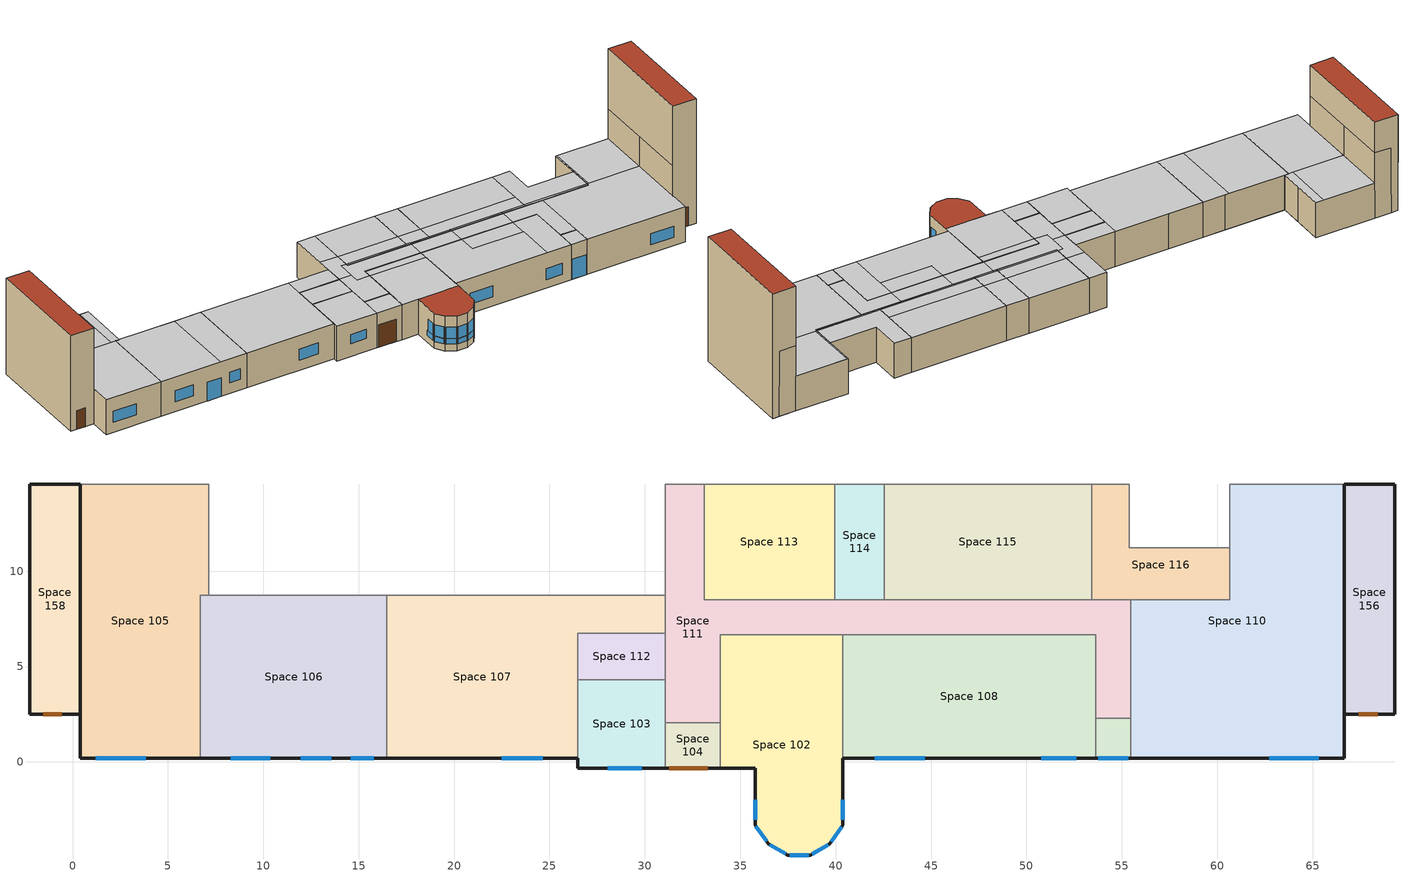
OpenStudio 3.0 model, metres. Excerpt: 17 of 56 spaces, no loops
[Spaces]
Space 102
 floor ground: 40.38,6.66 40.38,-3.31 39.7,-4.29 38.68,-4.88 37.49,-4.88 36.47,-4.29 35.78,-3.31 35.78,-0.32 33.96,-0.32 33.96,6.66 z0
 wall outside: 33.96,-0.32 35.78,-0.32 35.78,-3.31 36.47,-4.29 37.49,-4.88 38.68,-4.88 39.7,-4.29 40.38,-3.31 40.38,0.2 z0:4.05
 wall to Space 111: 40.38,6.66 33.96,6.66 33.96,2.05 z0:4.05
 wall to Space 108: 40.38,0.2 40.38,6.66 z0:4.05
 wall to Space 104: 33.96,2.05 33.96,-0.32 z0:4.05
 window: 35.82,-3.36 36.38,-4.16 / 35.78,-2.21 35.78,-3.04 z1.47:2.78; 36.54,-4.33 37.39,-4.82 z1.48:2.79; 37.59,-4.88 38.57,-4.88 z1.46:2.77; 38.77,-4.83 39.61,-4.34 / 39.77,-4.19 40.33,-3.39 z1.45:2.76; 35.82,-3.36 36.37,-4.16 z0.8:1.4; 36.54,-4.33 37.38,-4.82 / 35.78,-1.99 35.78,-3.04 z0.81:1.41; 37.6,-4.88 38.58,-4.88 z0.79:1.39; 38.77,-4.83 39.61,-4.34 z0.77:1.37; 39.77,-4.18 40.33,-3.39 z0.76:1.36; 40.38,-3.02 40.38,-1.97 z0.74:1.34; 40.38,-3.02 40.38,-2.19 z1.44:2.75
 ceiling to Space 139: 33.96,5.75 40.38,5.75 40.38,6.66 33.96,6.66 z4.05
 ceiling to Space 132: 40.38,-0.32 40.38,5.75 33.96,5.75 33.96,-0.32 z4.05
 roof outside: 38.68,-4.88 39.7,-4.29 40.38,-3.31 40.38,-0.32 35.78,-0.32 35.78,-3.31 36.47,-4.29 37.49,-4.88 z4.05
Space 103
 floor ground: 31.07,4.3 31.07,-0.32 26.49,-0.32 26.49,4.3 z0
 wall outside: 26.49,0.2 26.49,-0.32 31.07,-0.32 z0:4.05
 wall to Space 112: 31.07,4.3 26.49,4.3 z0:4.05
 wall to Space 111: 31.07,2.05 31.07,4.3 z0:4.05
 wall to Space 104: 31.07,-0.32 31.07,2.05 z0:4.05
 wall to Space 107: 26.49,4.3 26.49,0.2 z0:4.05
 window: 28.05,-0.32 29.82,-0.32 z1.53:2.57
 ceiling to Space 132: 31.07,-0.32 31.07,4.3 26.49,4.3 26.49,-0.32 z4.05
Space 104
 floor ground: 33.96,2.05 33.96,-0.32 31.07,-0.32 31.07,2.05 z0
 wall outside: 31.07,-0.32 33.96,-0.32 z0:4.05
 wall to Space 111: 33.96,2.05 31.07,2.05 z0:4.05
 door: 31.28,-0.32 33.28,-0.32 z0:2.6
 ceiling to Space 132: 33.96,-0.32 33.96,2.05 31.07,2.05 31.07,-0.32 z4.05
Space 105
 floor ground: 7.15,14.57 7.15,8.73 6.71,8.73 6.71,0.2 0.41,0.2 0.41,14.57 z0
 wall outside: 0.41,2.51 0.41,0.2 6.71,0.2 z0:4.05
 wall to Space 158: 0.41,14.57 0.41,2.51 z0:4.05
 wall to Space 101: 7.15,14.57 0.41,14.57 z0:4.05
 wall to Space 122: 7.15,11.25 7.15,14.57 z0:4.05
 wall to Space 117: 7.15,8.73 7.15,11.25 z0:4.05
 wall to Space 106: 6.71,0.2 6.71,8.73 7.15,8.73 z0:4.05
 window: 1.22,0.2 3.84,0.2 z1.18:2.45
 ceiling to Space 142: 7.15,8.73 7.15,14.57 6.24,14.57 6.24,8.73 z4.05
 ceiling to Space 141: 6.24,8.73 6.24,14.57 0.41,14.57 0.41,8.73 z4.05
 ceiling to Space 133: 6.71,0.2 6.71,8.73 0.41,8.73 0.41,0.2 z4.05
Space 106
 floor ground: 16.48,8.73 16.48,0.2 6.71,0.2 6.71,8.73 z0
 wall outside: 6.71,0.2 16.48,0.2 z0:4.05
 wall to Space 117: 13.96,8.73 7.15,8.73 z0:4.05
 wall to Space 118: 16.48,8.73 13.96,8.73 z0:4.05
 wall to Space 107: 16.48,0.2 16.48,8.73 z0:4.05
 window: 14.58,0.2 15.78,0.2 z1.28:2.48; 11.96,0.2 13.56,0.2 z0:2.2; 8.31,0.2 10.37,0.2 z1.14:2.41
 ceiling to Space 134: 16.48,0.2 16.48,8.73 13.51,8.73 13.51,0.2 z4.05
 ceiling to Space 133: 13.51,0.2 13.51,8.73 6.71,8.73 6.71,0.2 z4.05
Space 107
 floor ground: 31.07,8.73 31.07,6.74 26.49,6.74 26.49,0.2 16.48,0.2 16.48,8.73 z0
 wall outside: 16.48,0.2 26.49,0.2 z0:4.05
 wall to Space 120: 31.07,8.73 26.59,8.73 z0:4.05
 wall to Space 111: 31.07,6.74 31.07,8.73 z0:4.05
 wall to Space 112: 26.49,4.3 26.49,6.74 31.07,6.74 z0:4.05
 wall to Space 118: 20.39,8.73 16.48,8.73 z0:4.05
 wall to Space 119: 26.59,8.73 20.39,8.73 z0:4.05
 window: 22.51,0.2 24.65,0.2 z1.21:2.48
 ceiling to Space 134: 26.49,0.2 26.49,8.73 16.48,8.73 16.48,0.2 z4.05
 ceiling adiabatic (000_Interior Wall): 31.07,6.74 31.07,8.73 26.49,8.73 26.49,6.74 z4.05
Space 108
 floor ground: 53.64,6.66 53.64,0.2 40.38,0.2 40.38,6.66 z0
 wall outside: 40.38,0.2 53.64,0.2 z0:4.05
 wall to Space 111: 53.64,2.29 53.64,6.66 40.38,6.66 z0:4.05
 wall to Space 160: 53.64,0.2 53.64,2.29 z0:4.05
 window: 42.04,0.2 44.66,0.2 z1.06:2.33; 50.77,0.2 52.62,0.2 z1:2.25
 ceiling to Space 135: 50.89,0.2 50.89,4.62 45,4.62 45,6.66 40.38,6.66 40.38,0.2 z4.05
 ceiling to Space 136: 53.64,0.2 53.64,6.66 50.89,6.66 50.89,0.2 z4.05
 ceiling to Space 138: 50.89,4.62 50.89,6.66 45,6.66 45,4.62 z4.05
Space 110
 floor ground: 66.65,14.57 66.65,0.2 55.47,0.2 55.47,8.5 60.67,8.5 60.67,14.57 z0
 wall outside: 55.47,0.2 66.65,0.2 66.65,2.51 z0:4.05
 wall to Space 160: 55.47,2.29 55.47,0.2 z0:4.05
 wall to Space 111: 55.47,8.5 55.47,2.29 z0:4.05
 wall to Space 116: 60.67,11.23 60.67,8.5 55.47,8.5 z0:4.05
 wall to Space 121: 60.67,14.57 60.67,11.23 z0:4.05
 wall to Space 101: 66.65,14.57 60.67,14.57 z0:4.05
 wall to Space 156: 66.65,2.51 66.65,14.57 z0:4.05
 window: 62.71,0.2 65.33,0.2 z0.99:2.26
 ceiling to Space 143: 60.78,8.73 60.78,14.57 60.67,14.57 60.67,8.73 z4.05
 ceiling to Space 136: 66.65,0.2 66.65,8.73 60.67,8.73 60.67,8.5 55.47,8.5 55.47,0.2 z4.05
 ceiling to Space 144: 66.65,8.73 66.65,14.57 60.78,14.57 60.78,8.73 z4.05
Space 111
 floor ground: 33.1,14.57 33.1,8.5 55.47,8.5 55.47,2.29 53.64,2.29 53.64,6.66 33.96,6.66 33.96,2.05 31.07,2.05 31.07,14.57 z0
 wall to Space 160: 53.64,2.29 55.47,2.29 z0:4.05
 wall to Space 112: 31.07,6.74 31.07,4.3 z0:4.05
 wall to Space 120: 31.07,14.57 31.07,14.56 31.07,8.73 z0:4.05
 wall to Space 101: 33.1,14.57 31.07,14.57 z0:4.05
 wall to Space 113: 39.95,8.5 33.1,8.5 33.1,14.57 z0:4.05
 wall to Space 114: 42.55,8.5 39.95,8.5 z0:4.05
 wall to Space 115: 53.41,8.5 42.55,8.5 z0:4.05
 wall to Space 116: 55.47,8.5 53.41,8.5 z0:4.05
 ceiling to Space 132: 33.96,2.05 33.96,5.75 32.46,5.75 32.46,6.74 31.07,6.74 31.07,2.05 z4.05
 ceiling to Space 135: 45,6.66 45,8.5 40.38,8.5 40.38,6.66 z4.05
 ceiling adiabatic (000_Interior Wall): 32.46,6.74 32.46,8.73 33.1,8.73 33.1,10.32 31.07,10.32 31.07,6.74 z4.05
 ceiling to Space 139: 33.96,5.75 33.96,6.66 40.38,6.66 40.38,8.5 33.1,8.5 33.1,8.73 32.46,8.73 32.46,5.75 z4.05
 ceiling to Space 138: 50.89,6.66 50.89,8.5 45,8.5 45,6.66 z4.05
 ceiling to Space 136: 55.47,2.29 55.47,8.5 50.89,8.5 50.89,6.66 53.64,6.66 53.64,2.29 z4.05
 ceiling to Space 145: 33.1,10.32 33.1,14.57 31.07,14.57 31.07,10.32 z4.05
Space 112
 floor ground: 31.07,6.74 31.07,4.3 26.49,4.3 26.49,6.74 z0
 ceiling to Space 137: 31.07,4.3 31.07,6.74 26.49,6.74 26.49,4.3 z4.05
Space 113
 floor ground: 39.95,14.57 39.95,8.5 33.1,8.5 33.1,14.57 z0
 wall to Space 101: 39.95,14.57 33.1,14.57 z0:4.05
 wall to Space 114: 39.95,8.5 39.95,14.57 z0:4.05
 ceiling to Space 139: 39.95,8.5 39.95,8.73 33.1,8.73 33.1,8.5 z4.05
 ceiling to Space 145: 39.95,10.32 39.95,14.57 33.1,14.57 33.1,10.32 z4.05
 ceiling adiabatic (000_Interior Wall): 39.95,8.73 39.95,10.32 33.1,10.32 33.1,8.73 z4.05
Space 114
 floor ground: 42.55,14.57 42.55,8.5 39.95,8.5 39.95,14.57 z0
 wall to Space 101: 42.55,14.57 39.95,14.57 z0:4.05
 wall to Space 115: 42.55,8.5 42.55,14.57 z0:4.05
 ceiling to Space 139: 40.38,8.5 40.38,8.73 39.95,8.73 39.95,8.5 z4.05
 ceiling adiabatic (000_Interior Wall): 39.95,8.73 42.55,8.73 42.55,10.32 39.95,10.32 z4.05
 ceiling to Space 135: 42.55,8.5 42.55,8.73 40.38,8.73 40.38,8.5 z4.05
 ceiling to Space 145: 42.55,10.32 42.55,14.57 39.95,14.57 39.95,10.32 z4.05
Space 115
 floor ground: 53.41,14.57 53.41,8.5 42.55,8.5 42.55,14.57 z0
 wall to Space 101: 53.41,14.57 42.55,14.57 z0:4.05
 wall to Space 116: 53.41,8.5 53.41,14.57 z0:4.05
 ceiling adiabatic (000_Interior Wall): 53.41,8.73 53.41,10.32 42.55,10.32 42.55,8.73 z4.05
 ceiling to Space 145: 53.41,10.32 53.41,14.57 42.55,14.57 42.55,10.32 z4.05
 ceiling to Space 136: 53.41,8.5 53.41,8.73 50.89,8.73 50.89,8.5 z4.05
 ceiling to Space 138: 50.89,8.5 50.89,8.73 45,8.73 45,8.5 z4.05
 ceiling to Space 135: 45,8.5 45,8.73 42.55,8.73 42.55,8.5 z4.05
Space 116
 floor ground: 55.4,14.57 55.4,11.23 60.67,11.23 60.67,8.5 53.41,8.5 53.41,14.57 z0
 wall to Space 101: 55.4,14.57 53.41,14.57 z0:4.05
 wall to Space 121: 60.67,11.23 55.4,11.23 55.4,14.57 z0:4.05
 ceiling to Space 136: 60.67,8.5 60.67,8.73 53.41,8.73 53.41,8.5 z4.05
 ceiling to Space 143: 60.67,8.73 60.67,11.23 55.4,11.23 55.4,14.57 53.41,14.57 53.41,8.73 z4.05
Space 156
 floor ground: 69.3,14.57 69.3,2.51 66.65,2.51 66.65,14.57 z0
 wall outside: 66.65,14.57 66.65,2.51 z7.56:14.48; 66.65,2.51 69.3,2.51 69.3,14.57 z0:14.48; 69.3,14.57,14.48 69.3,14.57,0 68.52,14.57,0 68.52,14.57,7.56 66.65,14.57,7.56 66.65,14.57,14.48
 wall to Space 144: 66.65,14.57 66.65,8.73 z4.05:7.56
 wall to Space 136: 66.65,8.73 66.65,2.51 z4.05:7.56
 wall to Space 101: 68.52,14.57 66.65,14.57 z0:7.56
 door: 67.43,2.51 68.41,2.51 z0:2.2
 roof outside: 69.3,2.51 69.3,14.57 66.65,14.57 66.65,2.51 z14.48
Space 158
 floor ground: 0.41,14.57 0.41,2.51 -2.24,2.51 -2.24,14.57 z0
 wall outside: -2.24,14.57 -2.24,2.51 0.41,2.51 z0:11.12; 0.41,2.51 0.41,14.57 z7.56:11.12; 0.41,14.57,11.12 0.41,14.57,7.56 -1.46,14.57,7.56 -1.46,14.57,0 -2.24,14.57,0 -2.24,14.57,11.12
 wall to Space 101: 0.41,14.57 -1.46,14.57 z0:7.56
 wall to Space 133: 0.41,2.51 0.41,8.73 z4.05:7.56
 wall to Space 141: 0.41,8.73 0.41,14.57 z4.05:7.56
 door: -1.54,2.51 -0.56,2.51 z0:2.2
 roof outside: 0.41,2.51 0.41,14.57 -2.24,14.57 -2.24,2.51 z11.12
Space 160
 floor ground: 55.47,2.29 55.47,0.2 53.64,0.2 53.64,2.29 z0
 wall outside: 53.64,0.2 55.47,0.2 z0:4.05
 window: 53.75,0.2 55.32,0.2 z0:2.32
 ceiling to Space 136: 55.47,0.2 55.47,2.29 53.64,2.29 53.64,0.2 z4.05
[Site]
Edmonton Intl AP: Latitude {deg}=53.32; Longitude {deg}=-113.58; Time Zone {hr}=-7; Elevation {m}=723
[Building]
Hangar_1980-2004: North Axis {deg}=-15; Nominal Floor to Floor Height {m}=3; Default Construction Set=-modified; Standards Number of Stories=2; Standards Number of Above Ground Stories=2
[ClimateZones]
Climate Zone Institution Name 1=ASHRAE; Climate Zone Document Name 1=ANSI/ASHRAE Standard 169; Climate Zone Document Year 1=2006; Climate Zone Institution Name 2=CEC; Climate Zone Document Name 2=California Climate Zone Descriptions; Climate Zone Document Year 2=1995
[SizingPeriod:DesignDay] Barometric Pressure {Pa}=92936; Wind Direction {deg}=180; Sky Clearness=0; Rain Indicator=0; Snow Indicator=0; Day of Month=21; Daylight Saving Time Indicator=0; Dry-Bulb Temperature Range Modifier Type=DefaultMultipliers
Name | Maximum Dry-Bulb Temperature {C} | Daily Dry-Bulb Temperature Range {deltaC} | Humidity Indicating Conditions at Maximum Dry-Bulb | Wind Speed {m/s} | Month | Day Type | Humidity Indicating Type | Solar Model Indicator | ASHRAE Taub | ASHRAE Taud
Edmonton Stony Plain Ann Clg .4% Condns DP=>MDB | 22.6 | 12 | 16.5 | 3.8 | 7 | SummerDesignDay | Dewpoint | ASHRAETau | 0.353 | 2.369
Edmonton Stony Plain Ann Clg .4% Condns WB=>MDB | 25.3 | 12 | 19 | 3.8 | 7 | SummerDesignDay | Wetbulb | ASHRAETau | 0.353 | 2.369
Edmonton Stony Plain Ann Hum_n 99.6% Condns DP=>MCDB | -32.4 | 0 | -37.7 | 1.9 | 1 | WinterDesignDay | Dewpoint | ASHRAEClearSky
Edmonton Stony Plain Ann Clg .4% Condns Enth=>MDB | 25.6 | 12 | 57100 | 3.8 | 7 | SummerDesignDay | Enthalpy | ASHRAETau | 0.353 | 2.369
Edmonton Stony Plain Ann Clg .4% Condns DB=>MWB | 27.5 | 12 | 17.6 | 3.8 | 7 | SummerDesignDay | Wetbulb | ASHRAETau | 0.353 | 2.369
Edmonton Stony Plain Ann Htg Wind 99.6% Condns WS=>MCDB | -5.8 | 0 | -5.8 | 11.6 | 1 | WinterDesignDay | Wetbulb | ASHRAEClearSky
Edmonton Stony Plain Ann Htg 99.6% Condns DB | -32.5 | 0 | -32.5 | 1.9 | 1 | WinterDesignDay | Wetbulb | ASHRAEClearSky
[Construction]
000 ExtSlabCarpet 4in ClimateZone 1-8: MAT-CC05 4 HW CONCRETE, CP02 CARPET PAD
000 Interior Ceiling: 000 M11 100mm lightweight concrete, 000 F05 Ceiling air space resistance, 000 F16 Acoustic tile
000 Interior Floor: 000 F16 Acoustic tile, 000 F05 Ceiling air space resistance, 000 M11 100mm lightweight concrete
000 Interior Wall: 000 G01a 19mm gypsum board, 000 F04 Wall air space resistance, 000 G01a 19mm gypsum board
Vintage 4 Door R4: Vintage 4 Door mtl R4
Vintage 4 wall R8: Vintage 4 Wall mtl R8
Vintage 4 Roof R12: Vintage 4 Roof mtl R12
Vintage 4 Window R1.6: Vintage 4 Windows R1.6
000_Interior Partition; 000_Interior Door: 000_G05 25mm wood
000_Interior Floor: 000_F16 Acoustic tile, 000_F05 Ceiling air space resistance, 000_M11 100mm lightweight concrete
000_Interior Wall: 000_G01a 19mm gypsum board, 000_F04 Wall air space resistance, 000_G01a 19mm gypsum board
000_Interior Ceiling: 000_M11 100mm lightweight concrete, 000_F05 Ceiling air space resistance, 000_F16 Acoustic tile
000_Interior Window: 000_Clear 3mm
000_Exterior Window: 000_Clear 3mm, 000_Air 13mm, 000_Clear 3mm
Customized construction 000_ExtSlabCarpet_4in_ClimateZone 1-8 to conductance of 0.31545741324921134: MAT-CC05 4 HW CONCRETE 1, CP02 CARPET PAD 1
Customized construction Vintage 1 Concrete Wall RSI 2.11 to conductance of 0.2839295854628052: MNECB Ref Brick 100mm 1, MNECB Ref Airspace 25mm 1, 000 G05 25mm wood 2, Mass NonRes Wall Insulation-2.89 1, 000_G01a 19mm gypsum board 1
Customized construction Vintage 1 Ref Deck Roof RSI 3.52 to conductance of 0.31545741324921134: MNECB Ref Gravel 50mm 1, MNECB Built-up Roof 9.5mm 1, MNECB Ref Polystyrene 46mm 1, 000_F08 Metal surface 1, 000 G05 25mm wood 3
Customized construction MNECB Ref Underground Floor 6.136 to conductance of 0.5678591709256104: MNECB Ref Polystyrene 25mm 1, MNECB Ref concrete 100mm 1
Customized construction MNECB Ref Underground Wall 9.659 to conductance of 0.5678591709256104: MNECB Ref Polystyrene 44mm 1, MNECB Ref concrete 100mm 2
Customized construction 000_ExtSlabCarpet_4in_ClimateZone 1-8 to conductance of 0.5678591709256104: MAT-CC05 4 HW CONCRETE 2, CP02 CARPET PAD 2
Customized Fenestration: cond=0.315 tvis=0.210 tsol=0.500: Customized Fenestration:: cond=0.315 tvis=0.210 tsol=0.500
Customized construction 000_Exterior Door to conductance of 1.4204545454545456: 000_F08 Metal surface 2, 000_I01 25mm insulation board 1
Customized construction 000_Exterior Door 1 to conductance of 0.5678591709256104: 000_F08 Metal surface 3, 000_I01 25mm insulation board 2
Customized Fenestration: cond=0.280 tvis=0.210 tsol=0.500: Customized Fenestration:: cond=0.280 tvis=0.210 tsol=0.500
[Material]
Name | Roughness | Thickness {m} | Conductivity {W/m-K} | Density {kg/m3} | Specific Heat {J/kg-K} | Thermal Absorptance | Solar Absorptance | Visible Absorptance
000 F16 Acoustic tile; 000_F16 Acoustic tile | MediumSmooth | 0.0191 | 0.06 | 368 | 590
000 G01a 19mm gypsum board; 000_G01a 19mm gypsum board; 000_G01a 19mm gypsum board 1 | MediumSmooth | 0.019 | 0.16 | 800 | 1090
000 M11 100mm lightweight concrete; 000_M11 100mm lightweight concrete | MediumRough | 0.1016 | 0.53 | 1280 | 840
MAT-CC05 4 HW CONCRETE; MAT-CC05 4 HW CONCRETE 1; MAT-CC05 4 HW CONCRETE 2 | Rough | 0.1016 | 1.311 | 2240 | 836.8 | 0.9 | 0.7 | 0.7
Vintage 4 Door mtl R4 | MediumRough | 0.03169 | 0.045 | 265 | 836.8 | 0.9 | 0.7 | 0.7
Vintage 4 Roof mtl R12 | MediumRough | 0.095745 | 0.045 | 265 | 836.8 | 0.9 | 0.7 | 0.7
Vintage 4 Wall mtl R8 | MediumRough | 0.06338 | 0.045 | 265 | 836.8 | 0.9 | 0.7 | 0.7
000_G05 25mm wood; 000 G05 25mm wood 2; 000 G05 25mm wood 3 | MediumSmooth | 0.0254 | 0.15 | 608 | 1630
MNECB Ref Brick 100mm 1 | MediumRough | 0.1016 | 1.311 | 2082.332 | 795.312
Mass NonRes Wall Insulation-2.89 1 | MediumRough | 0.146251 | 0.049 | 265 | 836.8 | 0.9 | 0.7 | 0.7
MNECB Ref Gravel 50mm 1 | VeryRough | 0.0508 | 1.80282 | 1601.794 | 837.17 | 0.9 | 0.7 | 0.7
MNECB Built-up Roof 9.5mm 1 | VeryRough | 0.0095 | 0.1634 | 1121.29 | 1465.048 | 0.9 | 0.7 | 0.7
MNECB Ref Polystyrene 46mm 1 | MediumRough | 0.0840785 | 0.02885 | 28.832 | 1213.897
000_F08 Metal surface 1; 000_F08 Metal surface 2; 000_F08 Metal surface 3 | Smooth | 0.0008 | 45.28 | 7824 | 500
MNECB Ref Polystyrene 25mm 1; MNECB Ref Polystyrene 44mm 1 | MediumRough | 0.049179 | 0.02885 | 28.832 | 1213.897
MNECB Ref concrete 100mm 1; MNECB Ref concrete 100mm 2 | MediumRough | 0.1016 | 1.80282 | 2242.512 | 837.17
000_I01 25mm insulation board 1 | MediumRough | 0.0211195 | 0.03 | 43 | 1210
000_I01 25mm insulation board 2 | MediumRough | 0.0528295 | 0.03 | 43 | 1210
[Material:AirGap]
Name | Thermal Resistance
000 F04 Wall air space resistance; 000_F04 Wall air space resistance | 0.15
000 F05 Ceiling air space resistance; 000_F05 Ceiling air space resistance | 0.18
MNECB Ref Airspace 25mm 1 | 0.1717
[Material:NoMass] Roughness=VeryRough; Thermal Absorptance=0.9; Solar Absorptance=0.7; Visible Absorptance=0.8
Name | Thermal Resistance
CP02 CARPET PAD | 0.2165
CP02 CARPET PAD 1 | 3.0925
CP02 CARPET PAD 2 | 1.6835
[WindowMaterial:Gas]
000_Air 13mm: Gas Type=Air; Thickness=0.0127
[WindowMaterial:Glazing] Optical Data Type=SpectralAverage; Front Side Visible Reflectance at Normal Incidence=0.081; Back Side Visible Reflectance at Normal Incidence=0.081; Infrared Transmittance at Normal Incidence=0; Front Side Infrared Hemispherical Emissivity=0.84; Back Side Infrared Hemispherical Emissivity=0.84
Name | Thickness | Solar Transmittance at Normal Incidence | Front Side Solar Reflectance at Normal Incidence | Back Side Solar Reflectance at Normal Incidence | Visible Transmittance at Normal Incidence | Conductivity | Thickness {m} | Conductivity {W/m-K} | Dirt Correction Factor for Solar and Visible Transmittance | Solar Diffusing
000_Clear 3mm | 0.003 | 0.837 | 0.075 | 0.075 | 0.898 | 0.9
Customized Fenestration:: cond=0.315 tvis=0.210 tsol=0.500 |  | 0.5 | 0.5 | 0.5 | 0.21 |  | 0.1 | 0.315457 | 1 | No
Customized Fenestration:: cond=0.280 tvis=0.210 tsol=0.500 |  | 0.5 | 0.5 | 0.5 | 0.21 |  | 0.1 | 0.28 | 1 | No
[DefaultConstructionSet]
Name | Default Exterior Surface Constructions | Default Interior Surface Constructions | Default Ground Contact Surface Constructions | Default Exterior SubSurface Constructions | Default Interior SubSurface Constructions | Interior Partition Construction
Vintage 4 | Default Surface Constructions 1 | Default Surface Constructions 2 | Default Surface Constructions 3 | Default Sub Surface Constructions 1 | Default Sub Surface Constructions 2
-modified | -modified | 000_Interior_DefSurfCons 12 | -modified 1 | -modified | 000_Interior_DefSubCons 12 | 000_Interior Partition
[DefaultSurfaceConstructions]
Name | Floor Construction | Wall Construction | Roof Ceiling Construction
Default Surface Constructions 1 | 000 ExtSlabCarpet 4in ClimateZone 1-8 | Vintage 4 wall R8 | Vintage 4 Roof R12
Default Surface Constructions 2 | 000 Interior Floor | 000 Interior Wall | 000 Interior Ceiling
Default Surface Constructions 3 | 000 ExtSlabCarpet 4in ClimateZone 1-8 | 000 ExtSlabCarpet 4in ClimateZone 1-8 | 000 ExtSlabCarpet 4in ClimateZone 1-8
000_Interior_DefSurfCons 12 | 000_Interior Floor | 000_Interior Wall | 000_Interior Ceiling
-modified | Customized construction 000_ExtSlabCarpet_4in_ClimateZone 1-8 to conductance of 0.31545741324921134 | Customized construction Vintage 1 Concrete Wall RSI 2.11 to conductance of 0.2839295854628052 | Customized construction Vintage 1 Ref Deck Roof RSI 3.52 to conductance of 0.31545741324921134
-modified 1 | Customized construction MNECB Ref Underground Floor 6.136 to conductance of 0.5678591709256104 | Customized construction MNECB Ref Underground Wall 9.659 to conductance of 0.5678591709256104 | Customized construction 000_ExtSlabCarpet_4in_ClimateZone 1-8 to conductance of 0.5678591709256104
[DefaultSubSurfaceConstructions]
Name | Fixed Window Construction | Operable Window Construction | Door Construction | Glass Door Construction | Skylight Construction | Tubular Daylight Dome Construction | Tubular Daylight Diffuser Construction | Overhead Door Construction
Default Sub Surface Constructions 1 | Vintage 4 Window R1.6 | Vintage 4 Window R1.6 | Vintage 4 Door R4 | Vintage 4 Window R1.6
Default Sub Surface Constructions 2
000_Interior_DefSubCons 12 | 000_Interior Window | 000_Interior Window | 000_Interior Door | 000_Exterior Window | 000_Exterior Window | 000_Interior Window | 000_Interior Window
-modified | Customized Fenestration: cond=0.315 tvis=0.210 tsol=0.500 | Customized Fenestration: cond=0.315 tvis=0.210 tsol=0.500 | Customized construction 000_Exterior Door to conductance of 1.4204545454545456 | Customized Fenestration: cond=0.315 tvis=0.210 tsol=0.500 | Customized Fenestration: cond=0.280 tvis=0.210 tsol=0.500 | Customized Fenestration: cond=0.280 tvis=0.210 tsol=0.500 | Customized Fenestration: cond=0.280 tvis=0.210 tsol=0.500 | Customized construction 000_Exterior Door 1 to conductance of 0.5678591709256104
[WindowMaterial:SimpleGlazingSystem]
Vintage 4 Windows R1.6: U-Factor {W/m2-K}=3.549; Solar Heat Gain Coefficient=0.6; Visible Transmittance=0.7
[ElectricEquipment:Definition] Design Level Calculation Method=Watts/Area
Name | Watts per Space Floor Area {W/m2} | Fraction Radiant
MNECB-Office type 1-sched-A-eq_elec_def | 7.5 | 0
MNECB-Active Storage Fine-sched-E-eq_elec_def; MNECB-Toilet and Washrooms-sched-*-eq_elec_def | 1 | 0
MNECB-Electrical/Electronic-sched-C-eq_elec_def; MNECB-Welding-sched-C-eq_elec_def | 10 | 0
MNECB-Corridors-sched-*-eq_elec_def; MNECB-Active Stairway-sched-*-eq_elec_def; MNECB-Inactive Storage-sched-E-eq_elec_def | 0 | 0
MNECB-Recreation/Lounge-sched-B-eq_elec_def | 1
[Lights:Definition] Design Level Calculation Method=Watts/Area
Name | Watts per Space Floor Area {W/m2}
MNECB-Office-1-sched-A-lights_def | 19.4
MNECB-Active Storage Fine-sched-E-lights_def; MNECB-Recreation/Lounge-sched-B-lights_def | 7.5
MNECB-Electrical/Electronic-sched-C-lights_def | 26.9
MNECB-Toilet and Washrooms-sched-*-lights_def | 8.7
MNECB-Corridors-sched-*-lights_def | 8.6
MNECB-Active Stairway-sched-*-lights_def | 6.5
MNECB-Welding-sched-C-lights_def | 12.9
MNECB-Inactive Storage-sched-E-lights_def | 3.2
[People:Definition] Number of People Calculation Method=Area/Person; Fraction Radiant=0.3
Name | Space Floor Area per Person {m2/person}
MNECBModified-Office-1-sched-A-people_def | 29
MNECBModified-Active Storage Fine-sched-E-people_def | 73
MNECBModified-Electrical/Electronic-sched-C-people_def | 43
MNECBModified-Toilet and Washrooms-*-people_def; MNECBModified-Welding-sched-C-people_def | 44
MNECBModified-Corridors-sched-*-people_def; MNECBModified-Active Stairway-sched-*-people_def | 146
MNECBModified-Recreation-Lounge-sched-B-people_def | 15
MNECBModified-Inactive Storage-sched-E-people_def | 2720
[ThermostatSetpoint:DualSetpoint] Heating Setpoint Temperature Schedule=heating_always_21C; Cooling Setpoint Temperature Schedule=cooling_always_24C
Thermostat Setpoint Dual Setpoint 1; Thermostat Setpoint Dual Setpoint 2; Thermostat Setpoint Dual Setpoint 3; Thermostat Setpoint Dual Setpoint 4; Thermostat Setpoint Dual Setpoint 5; Thermostat Setpoint Dual Setpoint 6; Thermostat Setpoint Dual Setpoint 8; Thermostat Setpoint Dual Setpoint 9; Thermostat Setpoint Dual Setpoint 10; Thermostat Setpoint Dual Setpoint 11; Thermostat Setpoint Dual Setpoint 12; Thermostat Setpoint Dual Setpoint 22; Thermostat Setpoint Dual Setpoint 48; Thermostat Setpoint Dual Setpoint 49; Thermostat Setpoint Dual Setpoint 51
[DesignSpecification:OutdoorAir]
Name | Outdoor Air Flow per Person {m3/s-person} | Outdoor Air Flow per Floor Area {m3/s-m2}
MNECBPerPerson-Office Category 1-A-oa | 0.01 | 0
MNECBPerPerson-Active Storage Fine-E-oa | 0.0125 | 0
MNECBPerPerson-Electrical/Electronic-C-oa | 0.0375 | 0
MNECBPerPerson-Toilet and Washrooms-*-oa; MNECBPerPerson-Recreation/Lounge-B-oa | 0.03 | 0
MNECBPerPerson-Corridors-*-oa; MNECBPerPerson-Active Stairway-*-oa | 0.025 | 0
MNECBPerPerson-Welding-C-oa | 0.15 | 0
MNECBPerPerson-InActive Storage-E-oa | 0.4375 | 0.00025
[BuildingStory] Nominal Z Coordinate {m}=0; Default Construction Set=Vintage 4
Name | Nominal Floor to Floor Height {m}
Building Story 1 | 17.534
Building Story 4 | 7.56
[Space]
Name | Space Type | Building Story | Thermal Zone
Space 102 | Space Function-Office - enclosed | Building Story 1 | MF11-Offices
Space 103 | Space Function-Office - enclosed | Building Story 1 | MF10-Offices
Space 104 | Space Function-Corr. < 2.4m wide-sch-A | Building Story 1 | MF20-Corridor
Space 105 | Space Function-Warehouse - fine 1 | Building Story 1 | MF1-Toolcrib
Space 106 | Space Function-Office - enclosed | Building Story 1 | MF2-Offices
Space 107 | Space Function-Audience - auditorium | Building Story 1 | MF6-Canteen
Space 108 | Space Function-Lab - research | Building Story 1 | MF15-Workshops
Space 110 | Space Function-Automotive - repair 2 | Building Story 1 | MF18-Workshop
Space 111 | Space Function-Corr. < 2.4m wide-sch-A | Building Story 1 | MF21-Corridor
Space 112 | Space Function-Stairway-sch-A | Building Story 1 | MF9-Stairs
Space 113 | Space Function-Washroom-sch-A | Building Story 1 | MF12-Toilets
Space 114 | Space Function-Audience - auditorium | Building Story 1 | MF13-Lounge
Space 115 | Space Function-Office - enclosed | Building Story 1 | MF14-Offices
Space 116 | Space Function-Stairway-sch-A | Building Story 1 | MF17-Stairs
Space 156 | Space Function-Warehouse - med/blk 1 | Building Story 4 | MF-DS1
Space 158 | Space Function-Warehouse - med/blk 1 | Building Story 4 | MF-DS2
Space 160 | Space Function-Corr. < 2.4m wide-sch-A | Building Story 1 | MF19-Corridor
[SpaceType] Default Schedule Set=NRCan Cold Lake Default Schedule Set; Standards Building Type=Space Function
Name | Design Specification Outdoor Air Object | Standards Space Type
Space Function-Office - enclosed | MNECBPerPerson-Office Category 1-A-oa | Office - enclosed
Space Function-Warehouse - fine 1 | MNECBPerPerson-Active Storage Fine-E-oa | Warehouse - fine
Space Function-Lab - research | MNECBPerPerson-Electrical/Electronic-C-oa | Lab - research
Space Function-Washroom-sch-A | MNECBPerPerson-Toilet and Washrooms-*-oa | Washroom-sch-A
Space Function-Corr. < 2.4m wide-sch-A | MNECBPerPerson-Corridors-*-oa | Corr. < 2.4m wide-sch-A
Space Function-Stairway-sch-A | MNECBPerPerson-Active Stairway-*-oa | Stairway-sch-A
Space Function-Audience - auditorium | MNECBPerPerson-Recreation/Lounge-B-oa | Audience - auditorium
Space Function-Automotive - repair 2 | MNECBPerPerson-Welding-C-oa | Automotive - repair
Space Function-Warehouse - med/blk 1 | MNECBPerPerson-InActive Storage-E-oa | Warehouse - med/blk
[People]
Name | People Definition | Space or SpaceType
People 53 | MNECBModified-Office-1-sched-A-people_def | Space Function-Office - enclosed
People 4 | MNECBModified-Active Storage Fine-sched-E-people_def | Space Function-Warehouse - fine 1
People 24 | MNECBModified-Electrical/Electronic-sched-C-people_def | Space Function-Lab - research
People 79 | MNECBModified-Toilet and Washrooms-*-people_def | Space Function-Washroom-sch-A
People 21 | MNECBModified-Corridors-sched-*-people_def | Space Function-Corr. < 2.4m wide-sch-A
People 2 | MNECBModified-Active Stairway-sched-*-people_def | Space Function-Stairway-sch-A
People 64 | MNECBModified-Recreation-Lounge-sched-B-people_def | Space Function-Audience - auditorium
People 88 | MNECBModified-Welding-sched-C-people_def | Space Function-Automotive - repair 2
People 34 | MNECBModified-Inactive Storage-sched-E-people_def | Space Function-Warehouse - med/blk 1
[Lights]
Name | Lights Definition | Space or SpaceType
Lights 53 | MNECB-Office-1-sched-A-lights_def | Space Function-Office - enclosed
Lights 3 | MNECB-Active Storage Fine-sched-E-lights_def | Space Function-Warehouse - fine 1
Lights 24 | MNECB-Electrical/Electronic-sched-C-lights_def | Space Function-Lab - research
Lights 85 | MNECB-Toilet and Washrooms-sched-*-lights_def | Space Function-Washroom-sch-A
Lights 21 | MNECB-Corridors-sched-*-lights_def | Space Function-Corr. < 2.4m wide-sch-A
Lights 1 | MNECB-Active Stairway-sched-*-lights_def | Space Function-Stairway-sch-A
Lights 64 | MNECB-Recreation/Lounge-sched-B-lights_def | Space Function-Audience - auditorium
Lights 87 | MNECB-Welding-sched-C-lights_def | Space Function-Automotive - repair 2
Lights 34 | MNECB-Inactive Storage-sched-E-lights_def | Space Function-Warehouse - med/blk 1
[ElectricEquipment]
Name | Electric Equipment Definition | Space or SpaceType
Electric Equipment 54 | MNECB-Office type 1-sched-A-eq_elec_def | Space Function-Office - enclosed
Electric Equipment 4 | MNECB-Active Storage Fine-sched-E-eq_elec_def | Space Function-Warehouse - fine 1
Electric Equipment 25 | MNECB-Electrical/Electronic-sched-C-eq_elec_def | Space Function-Lab - research
Electric Equipment 85 | MNECB-Toilet and Washrooms-sched-*-eq_elec_def | Space Function-Washroom-sch-A
Electric Equipment 22 | MNECB-Corridors-sched-*-eq_elec_def | Space Function-Corr. < 2.4m wide-sch-A
Electric Equipment 2 | MNECB-Active Stairway-sched-*-eq_elec_def | Space Function-Stairway-sch-A
Electric Equipment 65 | MNECB-Recreation/Lounge-sched-B-eq_elec_def | Space Function-Audience - auditorium
Electric Equipment 88 | MNECB-Welding-sched-C-eq_elec_def | Space Function-Automotive - repair 2
Electric Equipment 35 | MNECB-Inactive Storage-sched-E-eq_elec_def | Space Function-Warehouse - med/blk 1
[ThermalZone] Use Ideal Air Loads=No
Name | Thermostat
MF1-Toolcrib | Thermostat Setpoint Dual Setpoint 1
MF2-Offices | Thermostat Setpoint Dual Setpoint 10
MF6-Canteen | Thermostat Setpoint Dual Setpoint 22
MF9-Stairs | Thermostat Setpoint Dual Setpoint 51
MF10-Offices | Thermostat Setpoint Dual Setpoint 2
MF11-Offices | Thermostat Setpoint Dual Setpoint 3
MF12-Toilets | Thermostat Setpoint Dual Setpoint 48
MF13-Lounge | Thermostat Setpoint Dual Setpoint 4
MF14-Offices | Thermostat Setpoint Dual Setpoint 5
MF15-Workshops | Thermostat Setpoint Dual Setpoint 6
MF17-Stairs | Thermostat Setpoint Dual Setpoint 49
MF18-Workshop | Thermostat Setpoint Dual Setpoint 8
MF19-Corridor | Thermostat Setpoint Dual Setpoint 9
MF20-Corridor | Thermostat Setpoint Dual Setpoint 11
MF21-Corridor | Thermostat Setpoint Dual Setpoint 12
MF-DS1; MF-DS2
[Sizing:Zone] Zone Cooling Design Supply Air Temperature Input Method=SupplyAirTemperature; Zone Cooling Design Supply Air Temperature {C}=14; Zone Cooling Design Supply Air Temperature Difference {deltaC}=11.11; Zone Heating Design Supply Air Temperature Input Method=SupplyAirTemperature; Zone Heating Design Supply Air Temperature {C}=40; Zone Heating Design Supply Air Temperature Difference {deltaC}=11.11; Zone Cooling Design Supply Air Humidity Ratio {kg-H2O/kg-air}=0.0085; Zone Heating Design Supply Air Humidity Ratio {kg-H2O/kg-air}=0.008; Zone Heating Sizing Factor=1; Zone Cooling Sizing Factor=1; Heating Design Air Flow Method=DesignDay; Account for Dedicated Outdoor Air System=No; Dedicated Outdoor Air System Control Strategy=NeutralSupplyAir; Dedicated Outdoor Air Low Setpoint Temperature for Design {C}=Autosize; Dedicated Outdoor Air High Setpoint Temperature for Design {C}=Autosize
MF26-Corridor; MF31-Hangar; MF-DS1; MF-DS2; MF-DS3; MF-DS4
[Zone equipment]
MF26-Corridor: Unit Heater CV - Gas
MF31-Hangar: Unit Heater CV - Gas 1
[DefaultScheduleSet]
NRCan Cold Lake Default Schedule Set: Hours of Operation Schedule=NRCan - Cold Lake - Default Fans; Number of People Schedule=NRCan - Cold Lake - Default People; People Activity Level Schedule=NRCan - Cold Lake - Default Activity; Lighting Schedule=NRCan - Cold Lake - Default Lights; Electric Equipment Schedule=NRCan - Cold Lake - Default Equip; Hot Water Equipment Schedule=NRCan - Cold Lake - Default Hot Water
[AvailabilityManager:NightCycle] Applicability Schedule=Always On Discrete; Control Type=CycleOnAnyZoneFansOnly
Availability Manager Night Cycle 2; Availability Manager Night Cycle 1
[Fan:ConstantVolume] Availability Schedule=Always On Discrete 1; Fan Total Efficiency=0.75; Pressure Rise {Pa}=0; Maximum Flow Rate {m3/s}=AutoSize; Motor Efficiency=0.75
Name | Motor In Airstream Fraction
Unit Heater CV Fan
Unit Heater CV Fan 1 | 1
[SpaceInfiltration:DesignFlowRate] Schedule=Always On; Design Flow Rate Calculation Method=Flow/ExteriorArea; Design Flow Rate {m3/s}=0; Flow per Space Floor Area {m3/s-m2}=0; Flow per Exterior Surface Area {m3/s-m2}=0.0008
Name | Space or SpaceType
Space Infiltration Design Flow Rate 3 | Space Function-Audience - auditorium
Space Infiltration Design Flow Rate 5 | Space Function-Office - enclosed
Space Infiltration Design Flow Rate 6 | Space Function-Stairway-sch-A
Space Infiltration Design Flow Rate 7 | Space Function-Corr. < 2.4m wide-sch-A
Space Infiltration Design Flow Rate 8 | Space Function-Washroom-sch-A
Space Infiltration Design Flow Rate 9 | Space Function-Lab - research
Space Infiltration Design Flow Rate 12 | Space Function-Automotive - repair 2
Space Infiltration Design Flow Rate 14 | Space Function-Warehouse - fine 1
Space Infiltration Design Flow Rate 15 | Space Function-Warehouse - med/blk 1
[ZoneHVAC:UnitHeater] Maximum Supply Air Flow Rate {m3/s}=AutoSize; Fan Control Type=OnOff; Maximum Hot Water Flow Rate {m3/s}=autosize; Minimum Hot Water Flow Rate {m3/s}=0; Heating Convergence Tolerance=0.001
Name | Availability Schedule | Supply Air Fan | Heating Coil
Unit Heater CV - Gas | Always On Discrete 1 | Unit Heater CV Fan | Unit Heater Gas Coil
Unit Heater CV - Gas 1 | Always On | Unit Heater CV Fan 1 | Unit Heater Gas Coil 1
[Coil:Heating:Gas] Availability Schedule=Always On Discrete 1; Gas Burner Efficiency=0.8; Nominal Capacity {W}=AutoSize; Parasitic Electric Load {W}=0; Parasitic Gas Load {W}=0
Unit Heater Gas Coil; Unit Heater Gas Coil 1
[Schedule:Constant] Value=1
Always On Discrete; Always On Discrete 1
[Schedule:Ruleset]
Always On: Default Day Schedule=Always On Default Schedule; Summer Design Day Schedule=Always On Summer Design Day; Winter Design Day Schedule=Always On Winter Design Day
NRCan - Cold Lake - Default Lights: Default Day Schedule=Schedule Day 6
NRCan - Cold Lake - Default Hot Water: Default Day Schedule=Schedule Day 15
NRCan - Cold Lake - Default Equip: Default Day Schedule=Schedule Day 25
NRCan - Cold Lake - Default Fans: Default Day Schedule=Schedule Day 28
NRCan - Cold Lake - Default People: Default Day Schedule=Schedule Day 31
NRCan - Cold Lake - Default Activity: Default Day Schedule=Schedule Day 39
heating_always_21C: Default Day Schedule=Schedule Day 56
cooling_always_24C: Default Day Schedule=Schedule Day 57
[Schedule:Day]
Always On Default Schedule; Always On Winter Design Day; Always On Summer Design Day; Schedule Day 28: 24, 0, 1
Schedule Day 6; Schedule Day 7; Schedule Day 27: 7, 0, 0.05, 16, 0, 1, 24, 0, 0.05
Schedule Day 14: 24, 0, 0.05
Schedule Day 15; Schedule Day 23: 7, 0, 0.05, 15, 30, 1, 24, 0, 0.05
Schedule Day 22; Schedule Day 26; Schedule Day 29; Schedule Day 31; Schedule Day 32: 24, 0, 0
Schedule Day 25: 24, 0, 0.3
Schedule Day 30; Schedule Day 38: 7, 0, 0, 16, 0, 1, 24, 0, 0
Schedule Day 39: 24, 0, 120
Schedule Day 56: 24, 0, 21
Schedule Day 57: 24, 0, 24
[Schedule:Rule]
Name | Schedule Ruleset | Rule Order | Day Schedule | Apply Monday | Apply Tuesday | Apply Wednesday | Apply Thursday | Apply Friday | Apply Saturday | Apply Sunday
M-F | NRCan - Cold Lake - Default Lights | 1 | Schedule Day 7 | Yes | Yes | Yes | Yes | Yes | No
SS | NRCan - Cold Lake - Default Lights | 0 | Schedule Day 14 |  |  |  |  |  | Yes | Yes
SS 1 | NRCan - Cold Lake - Default Hot Water | 1 | Schedule Day 22 |  |  |  |  |  | Yes | Yes
M-F 1 | NRCan - Cold Lake - Default Hot Water | 0 | Schedule Day 23 | Yes | Yes | Yes | Yes | Yes
SS 2 | NRCan - Cold Lake - Default Equip | 1 | Schedule Day 26 |  |  |  |  |  | Yes | Yes
MF 2 | NRCan - Cold Lake - Default Equip | 0 | Schedule Day 27 | Yes | Yes | Yes | Yes | Yes
SS 3 | NRCan - Cold Lake - Default Fans | 1 | Schedule Day 29 |  |  |  |  |  | Yes | Yes
M-F 2 | NRCan - Cold Lake - Default Fans | 0 | Schedule Day 30 | Yes | Yes | Yes | Yes | Yes
Schedule Rule 1 | NRCan - Cold Lake - Default People | 1 | Schedule Day 32 |  |  |  |  |  | Yes | Yes
M-F 3 | NRCan - Cold Lake - Default People | 0 | Schedule Day 38 | Yes | Yes | Yes | Yes | Yes
